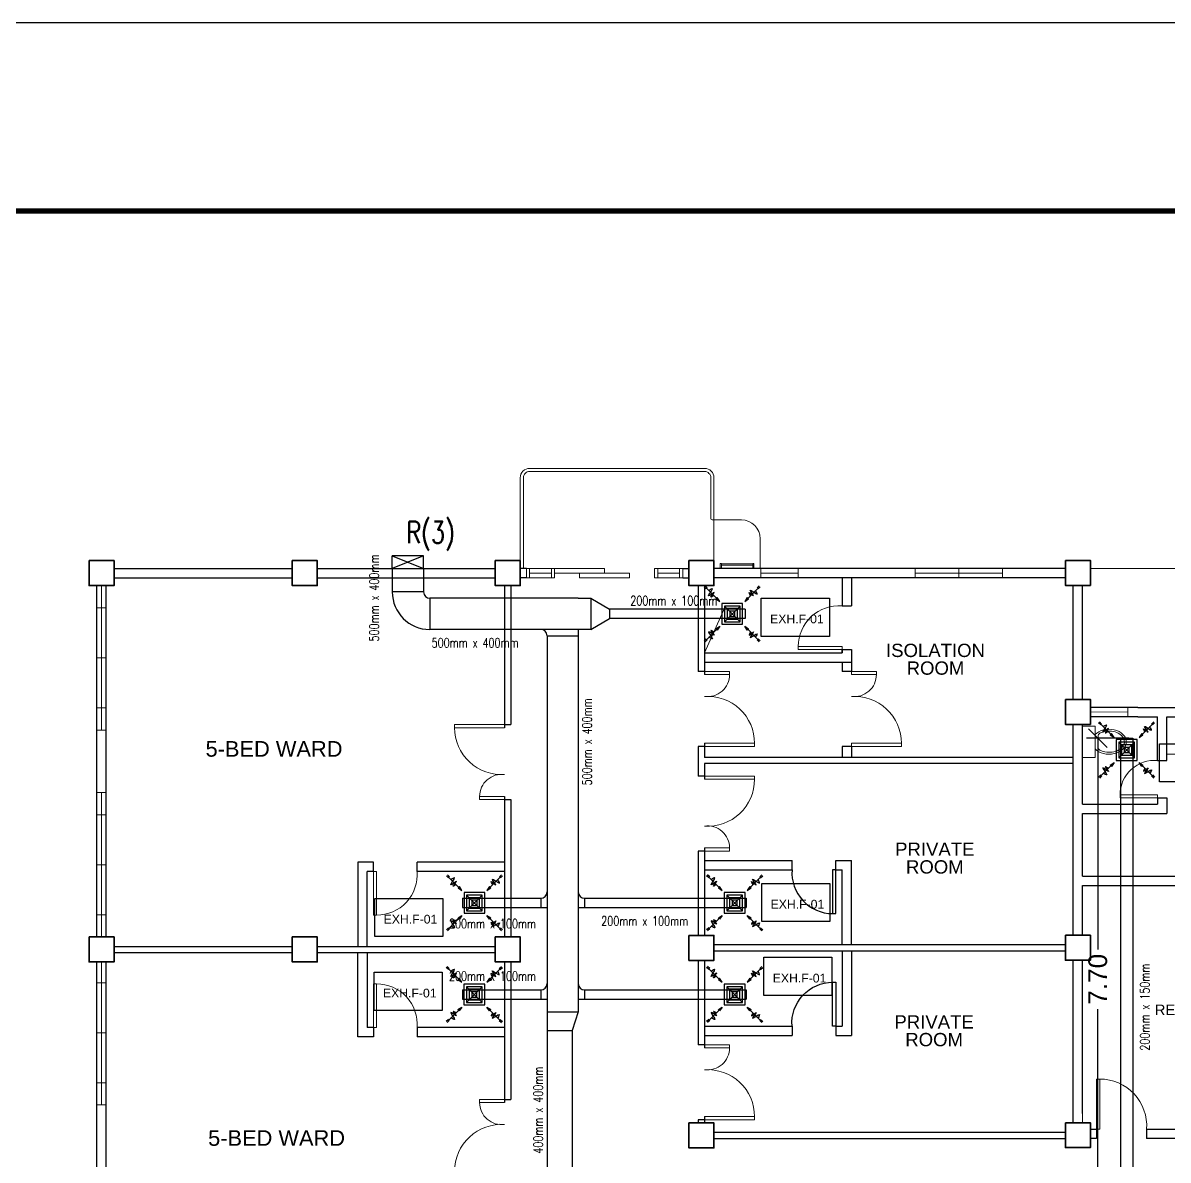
# Model space of a CAD drawing. Header units: millimetres. Extents: x 116 to 538, y 76 to 149.
# Drawn here: x 248.07 to 266.4, y 130.72 to 148.92 of the extents above; entities that cross this region are included whole.
import ezdxf

# ---------------------------------------------------------------- set-up
doc = ezdxf.new("R2010")
doc.units = ezdxf.units.MM
doc.header["$MEASUREMENT"] = 0
for name, color, linetype in [('.1', 1, 'Continuous'), ('AIR', 7, 'Continuous'), ('AIR-00', 8, 'Continuous'), ('AIR-03', 30, 'Continuous'), ('dimen', 7, 'Continuous'), ('ducting label', 7, 'Continuous'), ('exhaust', 7, 'Continuous'), ('label', 7, 'Continuous'), ('Legends', 7, 'Continuous'), ('template', 7, 'Continuous')]:
    doc.layers.add(name, color=color, linetype=linetype)
doc.styles.add('Arch-Dim', font='simplex.shx', dxfattribs={"width": 0.75})
doc.styles.get("Standard").update_dxf_attribs({"font": 'arial.ttf'})
doc.styles.add('SWISSLT175', font='swissl.ttf', dxfattribs={"height": 0.175})
doc.dimstyles.new('Copy of dimension', dxfattribs={"dimtxt": 0.3, "dimasz": 0.3, "dimexe": 0.18, "dimexo": 0.0625, "dimgap": 0.09, "dimtad": 0, "dimzin": 0, "dimdsep": 46, "dimtxsty": 'Standard', "dimblk": 'OBLIQUE', "dimcen": 0.09, "dimclrd": 256, "dimclre": 256, "dimclrt": 256, "dimadec": 0, "dimazin": 0, "dimtfac": 1, "dimtofl": 0, "dimtmove": 0, "dimatfit": 3, "dimldrblk": 'OBLIQUE', "dimfxl": 1, "dimtolj": 1, "dimtzin": 0, "dimarcsym": 0})

# ---------------------------------------------------------------- blocks, each defined once
blk = doc.blocks.new('dr 700')
at = {"ltscale": 0.03}
blk.add_lwpolyline([(0, 0), (0.05, 0), (0.05, 0.7), (0, 0.7)], close=True, dxfattribs=at)
blk.add_arc((0.05, 0.048), 0.652, 355.7578, 90, dxfattribs=at)
blk = doc.blocks.new('GRILL-C-IN')
at = {"layer": 'AIR-00', "color": 7, "ltscale": 3}
for p, q in [((-0.623, 0.601), (-0.674, 0.651)), ((-0.601, 0.623), (-0.651, 0.674)), ((-0.637, 0.637), (-0.3, 0.3)), ((0.637, 0.637), (0.3, 0.3)), ((0.601, 0.623), (0.651, 0.674)), ((0.623, 0.601), (0.674, 0.651)), ((-0.637, -0.637), (-0.3, -0.3)), ((0.637, -0.637), (0.3, -0.3)), ((-0.623, -0.601), (-0.674, -0.651)), ((-0.601, -0.623), (-0.651, -0.674)), ((0.601, -0.623), (0.651, -0.674)), ((0.623, -0.601), (0.674, -0.651))]:
    blk.add_line(p, q, dxfattribs=at)
at = {"layer": 'AIR-00', "color": 7}
for p, q in [((-0.188, 0.187), (0.187, -0.188)), ((0.187, 0.187), (-0.188, -0.188))]:
    blk.add_line(p, q, dxfattribs=at)
at = {"layer": 'AIR-00', "color": 7, "ltscale": 3}
for points in [[(-0.362, 0.393), (-0.393, 0.362), (-0.3, 0.3)], [(0.393, 0.362), (0.362, 0.393), (0.3, 0.3)], [(-0.362, -0.393), (-0.393, -0.362), (-0.3, -0.3)], [(0.393, -0.362), (0.362, -0.393), (0.3, -0.3)]]:
    blk.add_lwpolyline(points, close=True, dxfattribs=at)
at = {"layer": 'AIR-00', "color": 7}
for points in [[(-0.188, -0.188), (0.187, -0.188), (0.187, 0.187), (-0.188, 0.187)], [(-0.125, -0.125), (0.125, -0.125), (0.125, 0.125), (-0.125, 0.125)], [(-0.062, -0.062), (0.062, -0.062), (0.062, 0.062), (-0.062, 0.062)]]:
    blk.add_lwpolyline(points, close=True, dxfattribs=at)
at = {"layer": 'AIR-00', "color": 7, "ltscale": 3}
for points in [[(-0.441, 0.441), (-0.512, 0.404), (-0.432, 0.514), (-0.568, 0.43), (-0.477, 0.6), (-0.561, 0.561)], [(0.441, 0.441), (0.404, 0.512), (0.514, 0.432), (0.43, 0.568), (0.6, 0.477), (0.561, 0.561)], [(-0.441, -0.441), (-0.512, -0.404), (-0.432, -0.514), (-0.568, -0.43), (-0.477, -0.6), (-0.561, -0.561)], [(0.441, -0.441), (0.404, -0.512), (0.514, -0.432), (0.43, -0.568), (0.6, -0.477), (0.561, -0.561)]]:
    blk.add_spline(points, degree=3, dxfattribs=at)
for points in [[(-0.3, 0.3), (-0.362, 0.393), (-0.393, 0.362)], [(0.3, 0.3), (0.393, 0.362), (0.362, 0.393)], [(-0.3, -0.3), (-0.362, -0.393), (-0.393, -0.362)], [(0.3, -0.3), (0.393, -0.362), (0.362, -0.393)]]:
    blk.add_solid(points, dxfattribs=at)
at = {"layer": 'AIR-03', "color": 7}
blk.add_lwpolyline([(-0.25, -0.25), (0.25, -0.25), (0.25, 0.25), (-0.25, 0.25)], close=True, dxfattribs=at)
blk = doc.blocks.new('_Oblique')
at = {"color": 0, "linetype": 'ByBlock', "lineweight": -2}
blk.add_line((-0.5, -0.5), (0.5, 0.5), dxfattribs=at)
blk = doc.blocks.new('*D22')
at = {"layer": 'Defpoints', "color": 0, "transparency": 16777216}
for p in [(265.272, 137.474), (265.833, 137.474), (265.833, 129.752)]:
    blk.add_point(p, dxfattribs=at)
at = {"layer": 'dimen', "lineweight": -2, "transparency": 16777216}
for p, q in [((265.77, 137.474), (265.092, 137.474)), ((265.272, 137.474), (265.272, 134.091)), ((265.272, 129.752), (265.272, 133.135)), ((265.77, 129.752), (265.092, 129.752))]:
    blk.add_line(p, q, dxfattribs=at)
at = {"layer": 'dimen', "lineweight": -2, "transparency": 16777216, "xscale": 0.3, "yscale": 0.3, "zscale": 0.3}
for p, rotation in [((265.272, 137.474), 90), ((265.272, 129.752), 270)]:
    blk.add_blockref('_Oblique', p, dxfattribs=dict(at, rotation=rotation))
at = {"layer": 'dimen', "transparency": 16777216, "insert": (265.272, 133.613), "char_height": 0.3, "attachment_point": 5, "rotation": 90}
blk.add_mtext('\\A1;7.70', dxfattribs=at)

msp = doc.modelspace()

# ---------------------------------------------------------------- linework, layer by layer
at = {"layer": '.1', "color": 0}
msp.add_line((323.658, 148.92), (224.382, 148.92), dxfattribs=at)
at = {"color": 8, "lineweight": 9}
for p, q in [((259.568, 140.965), (259.098, 140.965)), ((259.868, 140.19), (259.868, 140.665)), ((259.248, 140.27), (259.228, 140.27)), ((259.228, 140.27), (259.228, 140.19)), ((259.248, 140.19), (259.248, 140.27)), ((259.498, 140.26), (259.248, 140.26)), ((259.498, 140.24), (259.248, 140.24)), ((259.498, 140.26), (259.748, 140.26)), ((259.498, 140.24), (259.748, 140.24)), ((259.748, 140.19), (259.748, 140.27)), ((259.748, 140.27), (259.768, 140.27)), ((259.768, 140.27), (259.768, 140.19)), ((259.128, 140.19), (259.928, 140.19)), ((259.223, 140.04), (259.823, 140.04)), ((259.823, 140.04), (260.423, 140.04)), ((259.878, 140.04), (259.878, 140.19)), ((260.478, 140.19), (259.878, 140.19)), ((260.478, 140.115), (259.878, 140.115)), ((260.428, 140.04), (259.928, 140.04)), ((260.478, 140.04), (260.478, 140.19)), ((262.347, 140.19), (262.347, 140.04)), ((263.747, 140.115), (262.347, 140.115)), ((263.047, 140.19), (263.047, 140.04)), ((263.747, 140.04), (263.747, 140.19)), ((280.478, 140.19), (265.153, 140.19)), ((249.253, 137.602), (249.253, 139.915)), ((249.328, 139.915), (249.328, 137.602)), ((249.253, 138.758), (249.253, 139.558)), ((249.253, 139.558), (249.403, 139.558)), ((249.403, 139.558), (249.403, 137.958)), ((249.253, 138.758), (249.403, 138.758)), ((249.403, 137.958), (249.253, 137.958)), ((265.153, 137.965), (265.153, 137.965)), ((265.153, 137.965), (265.753, 137.965)), ((265.753, 137.89), (265.153, 137.893)), ((265.753, 137.965), (265.753, 137.815)), ((264.878, 137.165), (264.878, 137.693)), ((265.228, 137.665), (265.028, 137.665)), ((265.028, 137.665), (265.028, 137.165)), ((265.228, 137.165), (265.228, 137.665)), ((249.253, 137.102), (249.253, 137.602)), ((249.253, 137.602), (249.403, 137.602)), ((265.278, 137.325), (265.278, 137.506)), ((249.253, 137.102), (249.253, 136.602)), ((265.028, 137.165), (265.228, 137.165)), ((267.878, 137.215), (266.378, 137.215)), ((249.253, 136.602), (249.403, 136.602)), ((249.253, 134.29), (249.253, 136.602)), ((249.328, 136.602), (249.328, 134.29)), ((249.253, 135.446), (249.253, 136.246)), ((249.253, 136.246), (249.403, 136.246)), ((249.403, 136.246), (249.403, 134.646)), ((249.253, 135.446), (249.403, 135.446)), ((249.403, 134.646), (249.253, 134.646)), ((249.253, 134.29), (249.403, 134.29)), ((253.578, 134.14), (255.528, 134.14)), ((253.578, 134.04), (255.528, 134.04)), ((254.328, 134.14), (254.828, 134.14)), ((254.328, 134.04), (254.828, 134.04)), ((260.428, 134.165), (259.928, 134.165)), ((260.428, 134.065), (259.928, 134.065)), ((249.253, 131.602), (249.253, 133.89)), ((249.328, 133.89), (249.328, 131.602)), ((249.253, 132.758), (249.253, 133.558)), ((249.253, 133.558), (249.403, 133.558)), ((249.403, 133.558), (249.403, 131.958)), ((249.253, 132.758), (249.403, 132.758)), ((249.403, 131.958), (249.253, 131.958)), ((249.253, 131.602), (249.403, 131.602)), ((264.878, 131.465), (264.878, 131.318)), ((265.028, 131.465), (265.028, 131.318)), ((265.153, 131.215), (265.153, 131.215)), ((265.153, 131.065), (265.153, 131.065))]:
    msp.add_line(p, q, dxfattribs=at)
at = {"color": 8, "lineweight": 25}
for p, q in [((249.528, 140.19), (252.378, 140.19)), ((249.528, 140.04), (252.378, 140.04)), ((252.778, 140.19), (255.628, 140.19)), ((252.778, 140.04), (255.628, 140.04)), ((256.128, 140.19), (256.028, 140.19)), ((256.128, 140.04), (256.028, 140.04)), ((258.628, 140.19), (258.728, 140.19)), ((258.628, 140.04), (258.728, 140.04)), ((264.753, 140.19), (259.128, 140.19)), ((264.753, 140.04), (259.128, 140.04)), ((249.253, 134.29), (249.253, 139.915)), ((249.403, 134.29), (249.403, 139.915)), ((255.778, 139.915), (255.778, 137.64)), ((255.878, 139.915), (255.878, 137.69)), ((258.878, 139.915), (258.878, 138.54)), ((258.978, 139.915), (258.978, 138.49)), ((264.878, 138.093), (264.878, 139.917)), ((265.028, 138.093), (265.028, 139.917)), ((258.978, 138.54), (258.878, 138.54)), ((265.915, 137.965), (265.153, 137.965)), ((265.915, 137.965), (267.115, 137.965)), ((255.778, 137.69), (255.878, 137.69)), ((264.878, 134.318), (264.878, 137.693)), ((265.028, 136.415), (265.028, 137.693)), ((265.915, 137.815), (265.153, 137.815)), ((265.915, 137.815), (266.228, 137.815)), ((266.378, 137.815), (267.115, 137.815)), ((258.878, 137.34), (258.878, 137.115)), ((258.978, 137.34), (258.878, 137.34)), ((258.978, 137.39), (258.978, 137.165)), ((258.878, 137.115), (258.878, 136.865)), ((264.878, 137.165), (258.978, 137.165)), ((264.878, 137.065), (258.978, 137.065)), ((258.978, 137.065), (258.978, 136.815)), ((264.878, 134.318), (264.878, 137.065)), ((258.978, 136.865), (258.878, 136.865)), ((255.778, 136.54), (255.778, 134.29)), ((255.778, 136.49), (255.878, 136.49)), ((255.878, 136.49), (255.878, 134.29)), ((265.028, 135.265), (265.028, 136.265)), ((258.878, 135.665), (258.878, 134.315)), ((258.978, 135.665), (258.878, 135.665)), ((258.978, 135.715), (258.978, 134.315)), ((253.428, 135.49), (253.428, 134.14)), ((265.028, 135.265), (267.878, 135.265)), ((265.028, 134.318), (265.028, 135.115)), ((265.028, 135.115), (267.878, 135.115)), ((249.528, 134.14), (252.378, 134.14)), ((249.528, 134.04), (252.378, 134.04)), ((252.778, 134.14), (255.628, 134.14)), ((252.778, 134.04), (255.628, 134.04)), ((253.428, 132.69), (253.428, 134.04)), ((264.753, 134.165), (259.128, 134.165)), ((264.753, 134.065), (259.128, 134.065)), ((249.253, 128.29), (249.253, 133.89)), ((249.403, 128.29), (249.403, 133.89)), ((255.778, 133.89), (255.778, 131.64)), ((255.878, 133.89), (255.878, 131.69)), ((258.878, 133.915), (258.878, 132.565)), ((258.978, 133.915), (258.978, 132.515)), ((264.878, 131.318), (264.878, 133.918)), ((264.878, 131.465), (264.878, 133.918)), ((265.028, 131.465), (265.028, 133.918)), ((254.378, 132.84), (254.378, 132.69)), ((258.978, 132.565), (258.878, 132.565)), ((255.778, 131.69), (255.878, 131.69)), ((258.878, 131.365), (258.878, 131.315)), ((258.978, 131.365), (258.878, 131.365)), ((258.978, 131.415), (258.978, 131.315)), ((259.128, 131.165), (264.753, 131.165)), ((259.128, 131.065), (264.753, 131.065)), ((265.153, 131.215), (265.253, 131.215)), ((265.253, 131.065), (265.153, 131.065)), ((265.253, 131.215), (265.253, 131.065)), ((266.053, 131.215), (267.878, 131.215)), ((266.053, 131.215), (266.053, 131.065)), ((269.753, 131.065), (266.053, 131.065))]:
    msp.add_line(p, q, dxfattribs=at)
at = {"color": 8, "lineweight": 13}
for p, q in [((256.528, 140.19), (256.178, 140.19)), ((256.178, 140.115), (256.528, 140.115)), ((256.528, 140.04), (256.178, 140.04)), ((258.228, 140.19), (258.578, 140.19)), ((258.578, 140.115), (258.228, 140.115)), ((258.228, 140.04), (258.578, 140.04))]:
    msp.add_line(p, q, dxfattribs=at)
at = {"color": 8, "lineweight": 25, "ltscale": 0.3}
for p, q in [((261.178, 140.04), (261.178, 139.59)), ((261.328, 140.04), (261.328, 139.59)), ((258.978, 138.84), (261.178, 138.84)), ((261.178, 138.89), (261.178, 138.84)), ((261.328, 138.89), (261.328, 138.69)), ((258.978, 138.69), (261.328, 138.69)), ((253.678, 135.49), (253.428, 135.49)), ((253.678, 135.34), (253.678, 135.49)), ((255.778, 135.49), (254.378, 135.49)), ((254.378, 135.34), (254.378, 135.49)), ((258.978, 135.515), (260.378, 135.515)), ((260.378, 135.365), (260.378, 135.515)), ((261.078, 135.515), (261.328, 135.515)), ((261.078, 135.365), (261.078, 135.515)), ((261.328, 134.165), (261.328, 135.515)), ((253.678, 135.34), (253.578, 135.34)), ((253.578, 134.14), (253.578, 135.34)), ((255.778, 135.34), (254.378, 135.34)), ((258.978, 135.365), (260.378, 135.365)), ((261.078, 135.365), (261.178, 135.365)), ((261.178, 134.165), (261.178, 135.365)), ((253.578, 134.04), (253.578, 132.84)), ((261.178, 134.065), (261.178, 132.865)), ((261.328, 134.065), (261.328, 132.715)), ((253.678, 132.84), (253.578, 132.84)), ((253.678, 132.84), (253.678, 132.69)), ((255.778, 132.84), (254.378, 132.84)), ((258.978, 132.865), (260.378, 132.865)), ((258.978, 132.715), (260.378, 132.715)), ((260.378, 132.865), (260.378, 132.715)), ((261.078, 132.865), (261.178, 132.865)), ((261.078, 132.865), (261.078, 132.715)), ((261.078, 132.715), (261.328, 132.715)), ((253.678, 132.69), (253.428, 132.69)), ((255.778, 132.69), (254.378, 132.69))]:
    msp.add_line(p, q, dxfattribs=at)
at = {"color": 8, "lineweight": 9, "ltscale": 0.3}
msp.add_line((259.303, 139.565), (258.978, 138.84), dxfattribs=at)
at = {"color": 8, "linetype": 'Continuous', "lineweight": 25}
for p, q in [((261.178, 139.59), (261.328, 139.59)), ((261.178, 138.84), (261.178, 138.89)), ((261.178, 138.89), (261.328, 138.89)), ((261.178, 138.69), (261.178, 138.54)), ((261.328, 138.69), (261.328, 138.54)), ((261.328, 138.54), (261.178, 138.54)), ((261.178, 137.34), (261.178, 137.165)), ((261.328, 137.34), (261.178, 137.34)), ((261.328, 137.34), (261.328, 137.165))]:
    msp.add_line(p, q, dxfattribs=at)
at = {"color": 8, "lineweight": 25, "ltscale": 0.4}
for p, q in [((266.228, 137.115), (266.228, 137.815)), ((266.378, 137.115), (266.378, 137.815)), ((266.228, 137.115), (266.378, 137.115)), ((265.028, 136.415), (266.228, 136.415)), ((265.028, 136.415), (266.228, 136.415)), ((266.228, 136.515), (266.378, 136.515)), ((266.228, 136.515), (266.228, 136.415)), ((266.378, 136.515), (266.378, 136.265)), ((265.028, 136.265), (266.378, 136.265))]:
    msp.add_line(p, q, dxfattribs=at)
at = {"color": 8, "lineweight": 9, "transparency": 33554687}
for points in [[(256.028, 140.19), (256.028, 141.64, -0.414214), (256.178, 141.79), (258.978, 141.79, -0.414214), (259.128, 141.64), (259.128, 140.315), (259.128, 140.965)], [(256.078, 140.19), (256.078, 141.64, -0.414214), (256.178, 141.74), (258.978, 141.74, -0.414214), (259.078, 141.64), (259.078, 140.985)]]:
    msp.add_lwpolyline(points, format="xyb", dxfattribs=at)
at = {"color": 8, "lineweight": 35}
for points in [[(249.128, 140.315), (249.528, 140.315), (249.528, 139.915), (249.128, 139.915)], [(252.378, 140.315), (252.778, 140.315), (252.778, 139.915), (252.378, 139.915)], [(255.628, 140.315), (256.028, 140.315), (256.028, 139.915), (255.628, 139.915)], [(258.728, 140.315), (259.128, 140.315), (259.128, 139.915), (258.728, 139.915)], [(264.753, 140.317), (265.153, 140.317), (265.153, 139.917), (264.753, 139.917)], [(264.753, 138.093), (265.153, 138.093), (265.153, 137.693), (264.753, 137.693)], [(249.128, 134.29), (249.528, 134.29), (249.528, 133.89), (249.128, 133.89)], [(252.378, 134.29), (252.778, 134.29), (252.778, 133.89), (252.378, 133.89)], [(255.628, 134.29), (256.028, 134.29), (256.028, 133.89), (255.628, 133.89)], [(258.728, 134.315), (259.128, 134.315), (259.128, 133.915), (258.728, 133.915)], [(264.753, 134.318), (265.153, 134.318), (265.153, 133.918), (264.753, 133.918)], [(258.728, 131.315), (259.128, 131.315), (259.128, 130.915), (258.728, 130.915)], [(264.753, 131.318), (265.153, 131.318), (265.153, 130.918), (264.753, 130.918)]]:
    msp.add_lwpolyline(points, close=True, dxfattribs=at)
at = {"color": 8, "lineweight": 13}
for points in [[(256.178, 140.19), (256.178, 140.04), (256.128, 140.04), (256.128, 140.19)], [(256.578, 140.19), (256.578, 140.04), (256.528, 140.04), (256.528, 140.19)], [(256.578, 140.19), (257.378, 140.19), (257.378, 140.115), (256.578, 140.115)], [(256.978, 140.115), (257.778, 140.115), (257.778, 140.04), (256.978, 140.04)], [(258.178, 140.19), (258.178, 140.04), (258.228, 140.04), (258.228, 140.19)], [(258.578, 140.19), (258.578, 140.04), (258.628, 140.04), (258.628, 140.19)]]:
    msp.add_lwpolyline(points, close=True, dxfattribs=at)
at = {"color": 8, "lineweight": 9}
for points in [[(259.878, 140.19), (260.478, 140.19), (260.478, 140.04), (259.878, 140.04)], [(262.347, 140.19), (263.747, 140.19), (263.747, 140.04), (262.347, 140.04)], [(249.253, 139.915), (249.403, 139.915), (249.403, 137.602), (249.253, 137.602)], [(265.153, 137.965), (265.753, 137.965), (265.753, 137.815), (265.153, 137.815)], [(249.253, 136.602), (249.403, 136.602), (249.403, 134.29), (249.253, 134.29)], [(249.253, 133.89), (249.403, 133.89), (249.403, 131.602), (249.253, 131.602)]]:
    msp.add_lwpolyline(points, close=True, dxfattribs=at)
at = {"color": 8, "lineweight": 13, "ltscale": 0.03}
for points in [[(261.178, 138.89), (261.178, 138.94), (260.478, 138.94), (260.478, 138.89)], [(258.978, 138.54), (258.978, 138.49), (259.378, 138.49), (259.378, 138.54)], [(261.328, 138.54), (261.328, 138.49), (261.728, 138.49), (261.728, 138.54)], [(255.778, 137.64), (255.778, 137.69), (254.978, 137.69), (254.978, 137.64)], [(258.978, 137.39), (258.978, 137.34), (259.778, 137.34), (259.778, 137.39)], [(261.328, 137.39), (261.328, 137.34), (262.128, 137.34), (262.128, 137.39)], [(258.978, 136.815), (258.978, 136.865), (259.778, 136.865), (259.778, 136.815)], [(266.228, 136.515), (266.228, 136.565), (265.628, 136.565), (265.628, 136.515)], [(255.778, 136.49), (255.778, 136.54), (255.378, 136.54), (255.378, 136.49)], [(258.978, 135.665), (258.978, 135.715), (259.378, 135.715), (259.378, 135.665)], [(253.678, 135.34), (253.728, 135.34), (253.728, 134.64), (253.678, 134.64)], [(253.678, 132.84), (253.728, 132.84), (253.728, 133.54), (253.678, 133.54)], [(258.978, 132.565), (258.978, 132.515), (259.378, 132.515), (259.378, 132.565)], [(265.253, 131.215), (265.303, 131.215), (265.303, 132.015), (265.253, 132.015)], [(255.778, 131.69), (255.778, 131.64), (255.378, 131.64), (255.378, 131.69)], [(258.978, 131.415), (258.978, 131.365), (259.778, 131.365), (259.778, 131.415)]]:
    msp.add_lwpolyline(points, close=True, dxfattribs=at)
at = {"color": 8, "lineweight": 9}
for centre, radius, start, end in [((259.098, 140.985), 0.02, 180, 270), ((259.568, 140.665), 0.3, 0, 90), ((265.328, 137.506), 0.05, 118.0084, 180), ((265.328, 137.325), 0.05, 180, 241.8499)]:
    msp.add_arc(centre, radius, start, end, dxfattribs=at)
at = {"color": 8, "lineweight": 13, "ltscale": 0.03}
for centre, radius, start, end in [((261.13, 138.94), 0.652, 85.7578, 180), ((259.025, 138.49), 0.353, 262.3719, 0), ((261.375, 138.49), 0.353, 262.3719, 0), ((259.026, 137.39), 0.752, 0, 93.6952), ((261.376, 137.39), 0.752, 0, 93.6952), ((255.73, 137.64), 0.752, 180, 273.6952), ((266.18, 136.565), 0.552, 85.0209, 180), ((255.731, 136.54), 0.353, 82.3719, 180), ((259.026, 136.815), 0.752, 266.3048, 0), ((259.025, 135.715), 0.353, 0, 97.6281), ((253.728, 135.291), 0.652, 270, 4.2422), ((253.728, 132.888), 0.652, 355.7578, 90), ((259.025, 132.515), 0.353, 262.3719, 0), ((259.026, 131.415), 0.752, 0, 93.6952), ((265.303, 131.264), 0.752, 356.3048, 90), ((255.731, 131.64), 0.353, 180, 277.6281), ((255.73, 130.54), 0.752, 86.3048, 180)]:
    msp.add_arc(centre, radius, start, end, dxfattribs=at)
at = {"color": 8, "lineweight": 9}
msp.add_ellipse((265.453, 137.415), major_axis=(-0.275, 0), ratio=0.727273, start_param=0.612555, end_param=5.670631, dxfattribs=at)
msp.add_open_spline([(265.304, 137.281), (265.321, 137.272), (265.339, 137.265), (265.43, 137.238), (265.517, 137.243), (265.649, 137.301), (265.69, 137.351), (265.704, 137.449), (265.678, 137.501), (265.566, 137.575), (265.483, 137.593), (265.369, 137.577), (265.334, 137.566), (265.304, 137.55)], degree=3, knots=[0.937253, 0.937253, 0.937253, 0.937253, 1.185372, 1.185372, 2.113864, 2.113864, 3.042356, 3.042356, 3.970847, 3.970847, 4.899339, 4.899339, 5.346062, 5.346062, 5.346062, 5.346062], dxfattribs=at)
at = {"layer": 'dimen'}
for p, q in [((253.98, 140.19), (253.98, 140.39)), ((254.48, 140.39), (253.98, 140.39)), ((253.98, 140.39), (254.48, 140.19)), ((254.48, 140.39), (253.98, 140.19)), ((254.48, 140.19), (254.48, 140.39)), ((253.98, 140.19), (254.48, 140.19))]:
    msp.add_line(p, q, dxfattribs=at)
at = {"layer": 'exhaust'}
for p, q in [((253.98, 140.19), (253.98, 139.812)), ((254.48, 140.19), (254.48, 139.812)), ((254.48, 139.812), (253.98, 139.812)), ((256.957, 139.712), (254.58, 139.712)), ((254.58, 139.712), (254.58, 139.212)), ((256.957, 139.712), (257.157, 139.712)), ((257.157, 139.712), (257.157, 139.212)), ((257.157, 139.712), (257.457, 139.537)), ((257.457, 139.537), (257.457, 139.387)), ((259.627, 139.537), (257.457, 139.537)), ((259.627, 139.537), (259.627, 139.387)), ((257.157, 139.212), (257.457, 139.387)), ((259.627, 139.387), (257.457, 139.387)), ((257.157, 139.212), (254.58, 139.212)), ((256.957, 139.212), (256.957, 133.094)), ((256.457, 139.112), (256.457, 99.922)), ((256.457, 139.112), (256.957, 139.112)), ((265.633, 137.474), (265.633, 129.852)), ((265.633, 137.474), (265.833, 137.474)), ((265.833, 137.474), (265.833, 129.752)), ((255.104, 134.911), (256.357, 134.911)), ((255.104, 134.911), (255.104, 134.761)), ((256.357, 134.911), (256.357, 134.761)), ((257.057, 134.911), (259.643, 134.911)), ((257.057, 134.911), (257.057, 134.761)), ((259.643, 134.911), (259.643, 134.761)), ((255.104, 134.761), (256.457, 134.761)), ((256.957, 134.761), (259.643, 134.761)), ((255.104, 133.444), (256.357, 133.444)), ((255.104, 133.444), (255.104, 133.294)), ((256.357, 133.444), (256.357, 133.294)), ((257.057, 133.444), (259.643, 133.444)), ((257.057, 133.444), (257.057, 133.294)), ((259.643, 133.444), (259.643, 133.294)), ((255.104, 133.294), (256.457, 133.294)), ((256.957, 133.294), (259.643, 133.294)), ((256.457, 133.094), (256.957, 133.094)), ((256.957, 133.094), (256.857, 132.794)), ((256.457, 132.794), (256.857, 132.794)), ((256.857, 132.794), (256.857, 110.077))]:
    msp.add_line(p, q, dxfattribs=at)
for centre, radius, start, end in [((254.58, 139.812), 0.6, 180, 270), ((254.58, 139.812), 0.1, 180, 270), ((256.357, 139.112), 0.1, 0, 90), ((256.357, 135.011), 0.1, 270, 0), ((257.057, 135.011), 0.1, 180, 270), ((256.357, 133.544), 0.1, 270, 0), ((257.057, 133.544), 0.1, 180, 270)]:
    msp.add_arc(centre, radius, start, end, dxfattribs=at)
at = {"layer": 'Legends'}
for points in [[(259.884, 139.713), (260.975, 139.713), (260.975, 139.101), (259.884, 139.101)], [(266.257, 137.383), (267.347, 137.383), (267.347, 136.772), (266.257, 136.772)], [(259.892, 135.147), (260.983, 135.147), (260.983, 134.536), (259.892, 134.536)], [(253.699, 134.908), (254.79, 134.908), (254.79, 134.296), (253.699, 134.296)], [(259.927, 133.965), (261.017, 133.965), (261.017, 133.353), (259.927, 133.353)], [(253.688, 133.725), (254.778, 133.725), (254.778, 133.113), (253.688, 133.113)]]:
    msp.add_lwpolyline(points, close=True, dxfattribs=at)
at = {"layer": 'template', "linetype": 'Continuous', "const_width": 0.0853}
msp.add_lwpolyline([(230.398, 81.533), (320.649, 81.533), (320.649, 145.912), (230.398, 145.912)], close=True, dxfattribs=at)

# ---------------------------------------------------------------- block references
at = {"color": 8, "lineweight": 13, "ltscale": 0.3, "rotation": 180}
msp.add_blockref('dr 700', (261.078, 135.365), dxfattribs=at)
at = {"color": 8, "lineweight": 9, "ltscale": 0.3, "xscale": -1}
msp.add_blockref('dr 700', (261.078, 132.865), dxfattribs=at)
at = {"layer": 'AIR', "xscale": 0.6658363358532475, "yscale": 0.6658363358532475, "zscale": 0.6658363358532475}
for p in [(259.421, 139.462), (265.733, 137.283), (255.295, 134.836), (259.46, 134.836), (255.293, 133.369), (259.46, 133.369)]:
    msp.add_blockref('GRILL-C-IN', p, dxfattribs=at)

# ---------------------------------------------------------------- texts
at = {"layer": 'ducting label', "color": 7, "linetype": 'Continuous', "lineweight": 25, "attachment_point": 1, "style": 'Arch-Dim'}
for s, width, insert, char_height in [('\\A1;R(3)', 2.18435, (254.206, 140.942), 0.35), ('\\A1;200mm x 100mm', 1.58359, (257.789, 139.748), 0.15), ('\\A1;500mm x 400mm', 1.69734, (254.608, 139.074), 0.15), ('\\A1;200mm x 100mm', 1.56185, (254.887, 134.579), 0.15), ('\\A1;200mm x 100mm', 1.54439, (257.323, 134.622), 0.15), ('\\A1;200mm x 100mm', 1.58604, (254.887, 133.739), 0.15)]:
    msp.add_mtext_dynamic_manual_height_columns(s, width=width, gutter_width=1.011, heights=[0], dxfattribs=dict(at, insert=insert, char_height=char_height))
at = {"layer": 'ducting label', "color": 7, "linetype": 'Continuous', "lineweight": 25, "char_height": 0.15, "attachment_point": 1, "rotation": 90, "style": 'Arch-Dim'}
for s, width, insert in [('\\A1;500mm x 400mm', 1.60483, (253.615, 139.019)), ('\\A1;500mm x 400mm', 1.55711, (257.022, 136.715)), ('\\A1;200mm x 150mm', 1.7349, (265.949, 132.471)), ('\\A1;400mm x 400mm', 1.55529, (256.239, 130.821))]:
    msp.add_mtext_dynamic_manual_height_columns(s, width=width, gutter_width=1.011, heights=[0], dxfattribs=dict(at, insert=insert))
at = {"layer": 'label', "color": 8, "lineweight": 9, "ltscale": 0.4, "attachment_point": 5, "style": 'SWISSLT175'}
for s, insert, char_height, line_spacing_factor in [('ISOLATION ^JROOM', (262.674, 138.734), 0.2125, 0.8), ('5-BED WARD', (252.087, 137.299), 0.25, 0.8), ('PRIVATE ^JROOM', (262.663, 135.552), 0.2125, 0.8), ('RECEPTION', (266.875, 133.123), 0.17, 0.9), ('PRIVATE ^JROOM', (262.652, 132.788), 0.2125, 0.8), ('5-BED WARD', (252.128, 131.071), 0.25, 0.8)]:
    msp.add_mtext(s, dxfattribs=dict(at, insert=insert, char_height=char_height, line_spacing_factor=line_spacing_factor))
at = {"layer": 'Legends', "linetype": 'Continuous', "lineweight": 25, "char_height": 0.14, "attachment_point": 1}
for insert in [(260.027, 139.451), (260.035, 134.885), (253.842, 134.645), (260.069, 133.702), (253.83, 133.462)]:
    msp.add_mtext_dynamic_manual_height_columns('EXH.F-01', width=0.44811, gutter_width=1.011, heights=[0], dxfattribs=dict(at, insert=insert))

# ---------------------------------------------------------------- dimensions: what is measured, and where the dimension line sits
at = {"layer": 'dimen'}
dim = msp.add_linear_dim(base=(265.272, 137.474), p1=(265.833, 129.752), p2=(265.833, 137.474), angle=90, text='7.70', dimstyle='Copy of dimension', dxfattribs=at)
dim.commit()
dim.dimension.update_dxf_attribs({"geometry": '*D22', "text_midpoint": (265.272, 133.613)})

doc.saveas('drawing.dxf')
